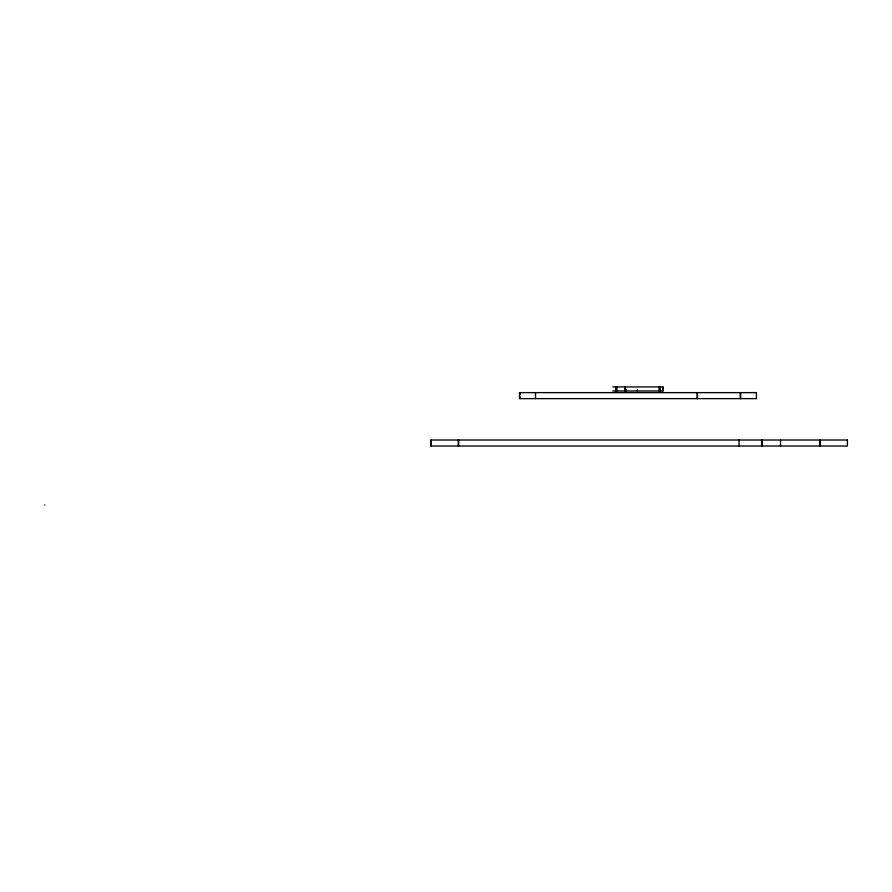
<?xml version="1.0" encoding="UTF-8"?>
<svg xmlns="http://www.w3.org/2000/svg" width="892" height="892" viewBox="0 0 892 892"><rect width="100%" height="100%" fill="white"/><g stroke="black" fill="none" stroke-linecap="round" stroke-linejoin="round"><path stroke-width="1.34" d="M44.923 504.972L44.734 504.972M660.024 390.975L660.203 386.927M616.796 390.975L616.996 386.927M612.793 386.927L663.135 386.927L663.135 390.975L612.793 390.975M615.803 386.938L616.796 387.306M659.01 386.938L660.024 387.306M659.366 386.927L659.634 390.975M616.171 386.927L616.417 390.975M820.183 440.012L820.183 446.011M819.659 440.012L819.659 446.011M780.522 440.012L780.522 446.011M762.169 440.012L762.169 446.011M761.645 440.012L761.645 446.011M740.683 392.625L740.75 398.624M740.17 392.625L740.226 398.624M739.055 440.012L739.055 446.011M697.488 392.625L697.488 398.624M697.187 392.625L697.187 398.624M662.689 386.927L662.689 390.975M659.177 387.306L659.177 390.975M637.457 389.748L637.468 390.975M625.983 389.626L625.983 390.975M625.771 389.626L625.771 390.975M625.225 386.927L625.225 390.975M624.991 386.927L624.991 390.975M615.948 387.306L615.948 390.975M535.523 392.625L535.523 398.624M520.125 392.625L520.125 394.621M520.125 396.628L520.125 398.624M458.722 440.012L458.722 446.011M458.209 440.012L458.209 446.011M431.26 440.012L431.26 446.011M756.416 392.625L519.523 392.625L519.523 398.624L756.416 398.624L756.416 392.625M847.4 440.012L430.669 440.012L430.669 446.011L847.4 446.011L847.4 440.012"/></g></svg>
